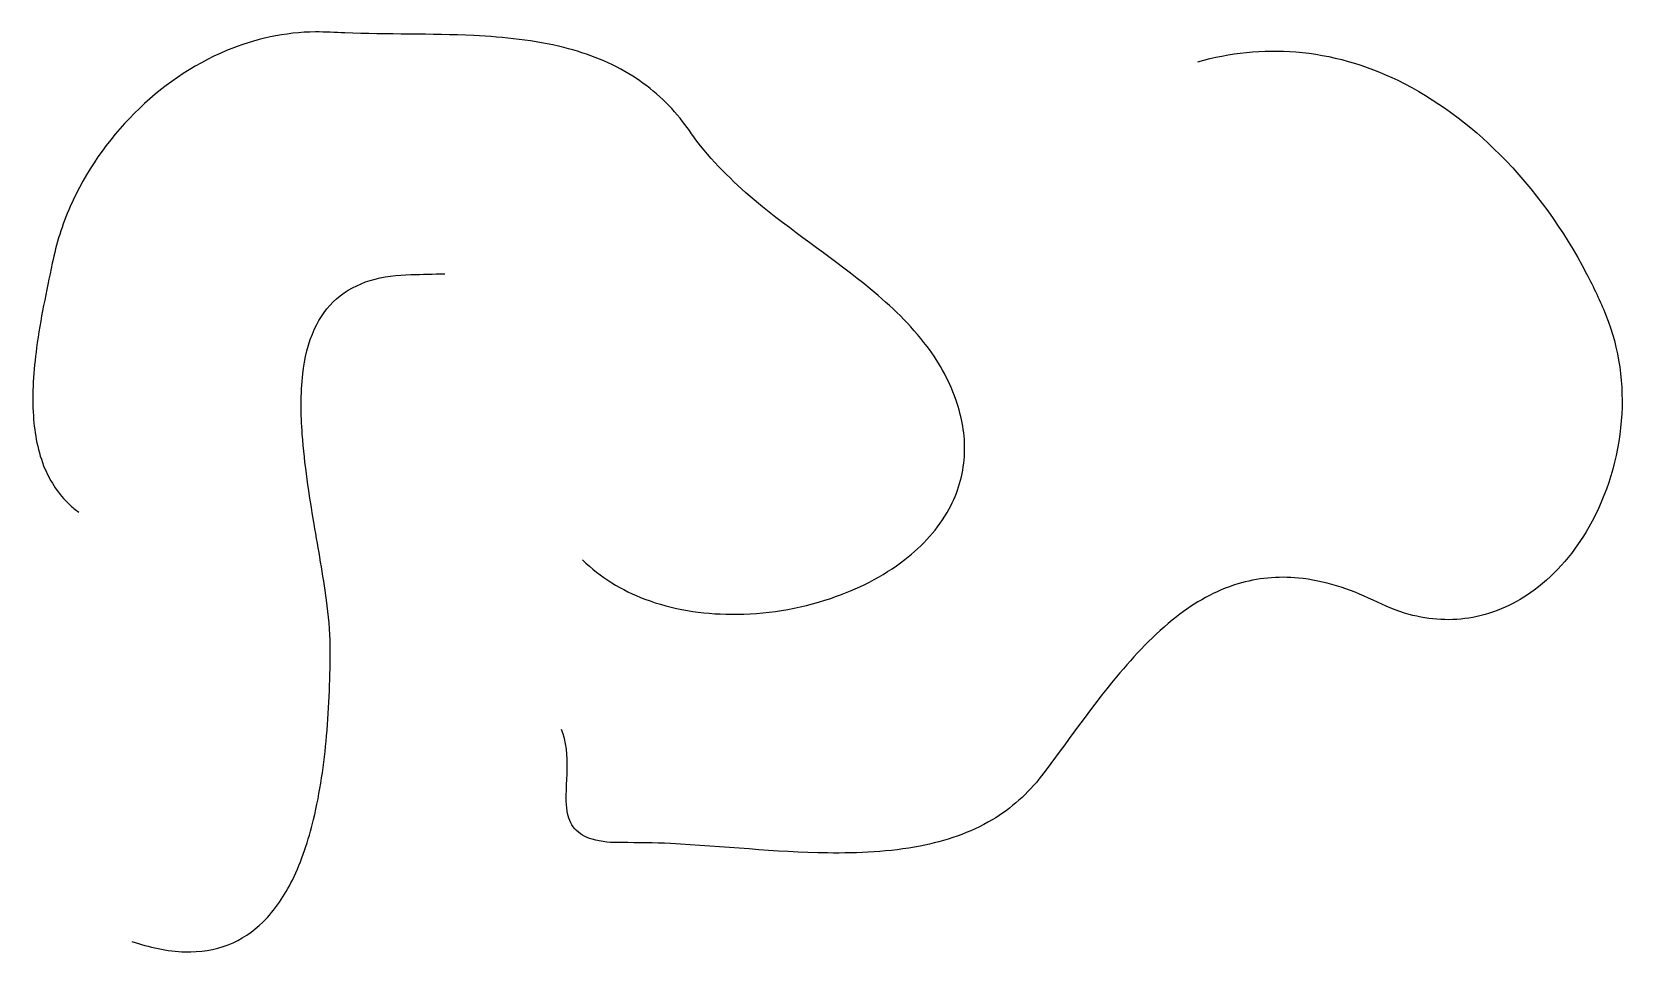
# Model space of a CAD drawing. Extents: x 0 to 578, y 0 to 334.
import ezdxf

# ---------------------------------------------------------------- set-up
doc = ezdxf.new("R2010")
doc.units = 0
doc.layers.add('Layer_1', color=7, linetype='CONTINUOUS')

msp = doc.modelspace()

# ---------------------------------------------------------------- linework, layer by layer
at = {"layer": 'Layer_1', "color": 7}
for points in [[(103.078885, 334.355036), (92.018192, 334.252989), (81.023119, 331.841726), (70.823195, 327.59331)], [(113.654876, 333.967521), (110.129579, 334.099049), (106.610124, 334.387578), (103.078885, 334.355036)], [(160.451032, 333.026721), (144.862874, 333.788939), (129.248731, 333.385398), (113.654876, 333.967521)], [(193.17546, 328.683326), (182.47468, 331.371855), (171.449405, 332.488932), (160.451032, 333.026721)], [(70.823195, 327.59331), (58.276316, 322.367357), (46.920506, 314.451402), (37.341222, 304.840176)], [(218.163583, 318.287509), (210.502923, 323.146091), (201.952974, 326.478009), (193.17546, 328.683326)], [(423.142227, 323.518072), (434.664571, 326.825726), (446.779279, 328.09183), (458.735097, 327.112819)], [(458.735097, 327.112819), (471.550983, 326.063395), (484.090095, 322.391433), (495.643884, 316.787528)], [(236.244197, 301.845657), (231.221503, 308.310803), (225.079657, 313.901178), (218.163583, 318.287509)], [(495.643884, 316.787528), (509.469358, 310.081814), (521.908123, 300.714784), (532.719046, 289.837115)], [(37.341222, 304.840176), (27.620247, 295.086803), (19.625915, 283.583055), (14.061536, 270.978444)], [(242.735259, 292.99302), (240.430174, 295.83995), (238.490328, 298.954469), (236.244197, 301.845657)], [(265.252229, 270.876019), (257.075312, 277.512416), (249.377794, 284.789065), (242.735259, 292.99302)], [(532.719046, 289.837115), (545.33235, 277.145915), (555.868539, 262.438035), (564.141245, 246.588283)], [(14.061536, 270.978444), (11.148729, 264.380258), (9.015182, 257.452951), (7.552592, 250.387729)], [(304.307796, 241.07074), (291.672306, 251.502803), (277.972626, 260.552126), (265.252229, 270.876019)], [(7.552592, 250.387729), (5.444096, 240.202356), (3.237165, 230.023143), (1.870027, 219.704693)], [(110.686186, 237.498104), (114.195092, 240.59622), (118.44319, 242.780901), (122.903906, 244.151773)], [(122.903906, 244.151773), (127.688073, 245.622047), (132.701163, 246.180775), (137.691927, 246.300397)], [(137.691927, 246.300397), (141.777033, 246.398287), (145.862135, 246.496176), (149.947238, 246.594066)], [(564.141245, 246.588283), (566.693257, 241.69886), (569.086038, 236.719861), (571.149471, 231.604498)], [(102.741131, 226.63937), (104.624617, 230.741102), (107.29392, 234.50298), (110.686186, 237.498104)], [(324.885207, 220.237417), (319.0043, 228.073587), (311.842889, 234.849638), (304.307796, 241.07074)], [(571.149471, 231.604498), (576.030807, 219.503282), (577.782013, 206.238765), (576.750845, 193.258809)], [(98.454229, 210.258709), (99.113057, 215.877619), (100.371572, 221.479106), (102.741131, 226.63937)], [(1.870027, 219.704693), (0.785371, 211.518274), (0.151839, 203.231509), (0.702501, 194.977625)], [(335.804829, 199.540573), (333.401805, 207.007181), (329.585994, 213.973757), (324.885207, 220.237417)], [(98.259167, 188.344668), (97.744188, 195.636359), (97.60165, 202.987313), (98.454229, 210.258709)], [(338.452766, 180.29382), (338.867834, 186.805531), (337.798643, 193.345436), (335.804829, 199.540573)], [(0.702501, 194.977625), (1.139633, 188.425436), (2.341073, 181.861266), (4.899927, 175.785827)], [(576.750845, 193.258809), (575.675531, 179.723414), (571.698183, 166.38977), (564.955582, 154.593298)], [(102.57086, 155.729272), (100.760205, 166.545638), (99.032345, 177.397115), (98.259167, 188.344668)], [(332.910618, 161.247534), (336.109648, 167.094085), (338.028438, 173.637052), (338.452766, 180.29382)], [(4.899927, 175.785827), (6.935614, 170.952529), (9.918248, 166.499074), (13.751743, 162.904819)], [(13.751743, 162.904819), (14.839858, 161.884611), (15.992236, 160.933191), (17.197569, 160.054639)], [(316.833604, 142.864441), (323.297465, 147.883767), (328.967512, 154.041071), (332.910618, 161.247534)], [(107.029795, 128.151647), (105.782816, 137.381367), (104.108243, 146.545361), (102.57086, 155.729272)], [(564.955582, 154.593298), (559.935273, 145.810054), (553.329906, 137.845266), (545.190467, 131.785058)], [(199.968847, 142.746746), (206.318529, 136.407534), (214.168883, 131.690457), (222.539512, 128.532246)], [(289.942227, 128.783509), (299.563204, 132.030879), (308.796098, 136.623118), (316.833604, 142.864441)], [(437.580287, 134.002356), (429.472142, 131.543055), (422.01812, 127.251024), (415.356779, 122.063698)], [(459.613497, 136.152378), (452.222593, 136.87612), (444.692149, 136.159937), (437.580287, 134.002356)], [(486.68406, 128.138494), (478.165912, 132.210142), (469.04629, 135.228699), (459.613497, 136.152378)], [(108.388815, 111.510992), (108.357445, 117.082885), (107.775043, 122.635578), (107.029795, 128.151647)], [(222.539512, 128.532246), (232.521158, 124.766211), (243.216151, 123.081373), (253.860087, 123.00926)], [(253.860087, 123.00926), (266.095476, 122.926488), (278.349865, 124.870753), (289.942227, 128.783509)], [(499.752949, 122.976756), (495.217894, 124.198035), (490.915393, 126.115956), (486.68406, 128.138494)], [(545.190467, 131.785058), (538.619191, 126.892422), (530.984886, 123.372813), (522.911739, 121.861833)], [(415.356779, 122.063698), (407.246404, 115.747994), (400.180917, 108.206211), (393.630429, 100.315276)], [(522.911739, 121.861833), (515.240886, 120.426142), (507.274927, 120.951118), (499.752949, 122.976756)], [(107.066714, 78.894274), (108.014884, 89.738646), (108.450161, 100.627994), (108.388815, 111.510992)], [(393.630429, 100.315276), (384.026007, 88.745424), (375.522712, 76.325291), (366.436237, 64.356699)], [(193.776185, 75.929575), (193.451146, 77.732561), (192.963315, 79.509052), (192.27326, 81.207458)], [(102.334114, 48.485443), (104.745146, 58.470274), (106.172716, 68.66948), (107.066714, 78.894274)], [(194.14741, 61.253707), (194.370062, 66.141317), (194.649434, 71.085883), (193.776185, 75.929575)], [(366.436237, 64.356699), (361.56881, 57.945373), (355.438416, 52.511546), (348.519235, 48.397266)], [(194.362201, 51.542362), (193.854826, 54.753978), (194.000084, 58.020132), (194.14741, 61.253707)], [(94.66292, 26.553146), (98.100461, 33.518438), (100.514052, 40.948006), (102.334114, 48.485443)], [(197.080142, 45.175143), (195.538995, 46.95394), (194.725206, 49.244598), (194.362201, 51.542362)], [(348.519235, 48.397266), (340.496583, 43.626822), (331.518505, 40.647005), (322.384671, 38.879773)], [(203.385056, 41.360844), (201.012945, 42.071282), (198.722313, 43.279748), (197.080142, 45.175143)], [(214.089763, 40.122444), (210.494657, 40.114885), (206.847069, 40.323893), (203.385056, 41.360844)], [(231.852265, 39.780019), (225.936979, 40.07709), (220.013465, 40.134539), (214.089763, 40.122444)], [(288.805383, 36.386872), (269.775912, 36.641991), (250.84687, 38.825991), (231.852265, 39.780019)], [(322.384671, 38.879773), (311.334542, 36.74177), (300.037081, 36.236372), (288.805383, 36.386872)], [(83.970796, 11.314998), (88.432539, 15.685304), (91.908442, 20.971918), (94.66292, 26.553146)], [(71.414559, 3.094753), (76.114806, 4.919849), (80.374556, 7.792441), (83.970796, 11.314998)], [(36.436653, 4.283565), (42.687458, 2.159962), (49.213546, 0.683187), (55.833403, 0.51462)], [(55.833403, 0.51462), (61.125128, 0.379691), (66.46701, 1.173619), (71.414559, 3.094753)]]:
    msp.add_open_spline(points, degree=3, dxfattribs=at)

doc.saveas('drawing.dxf')
